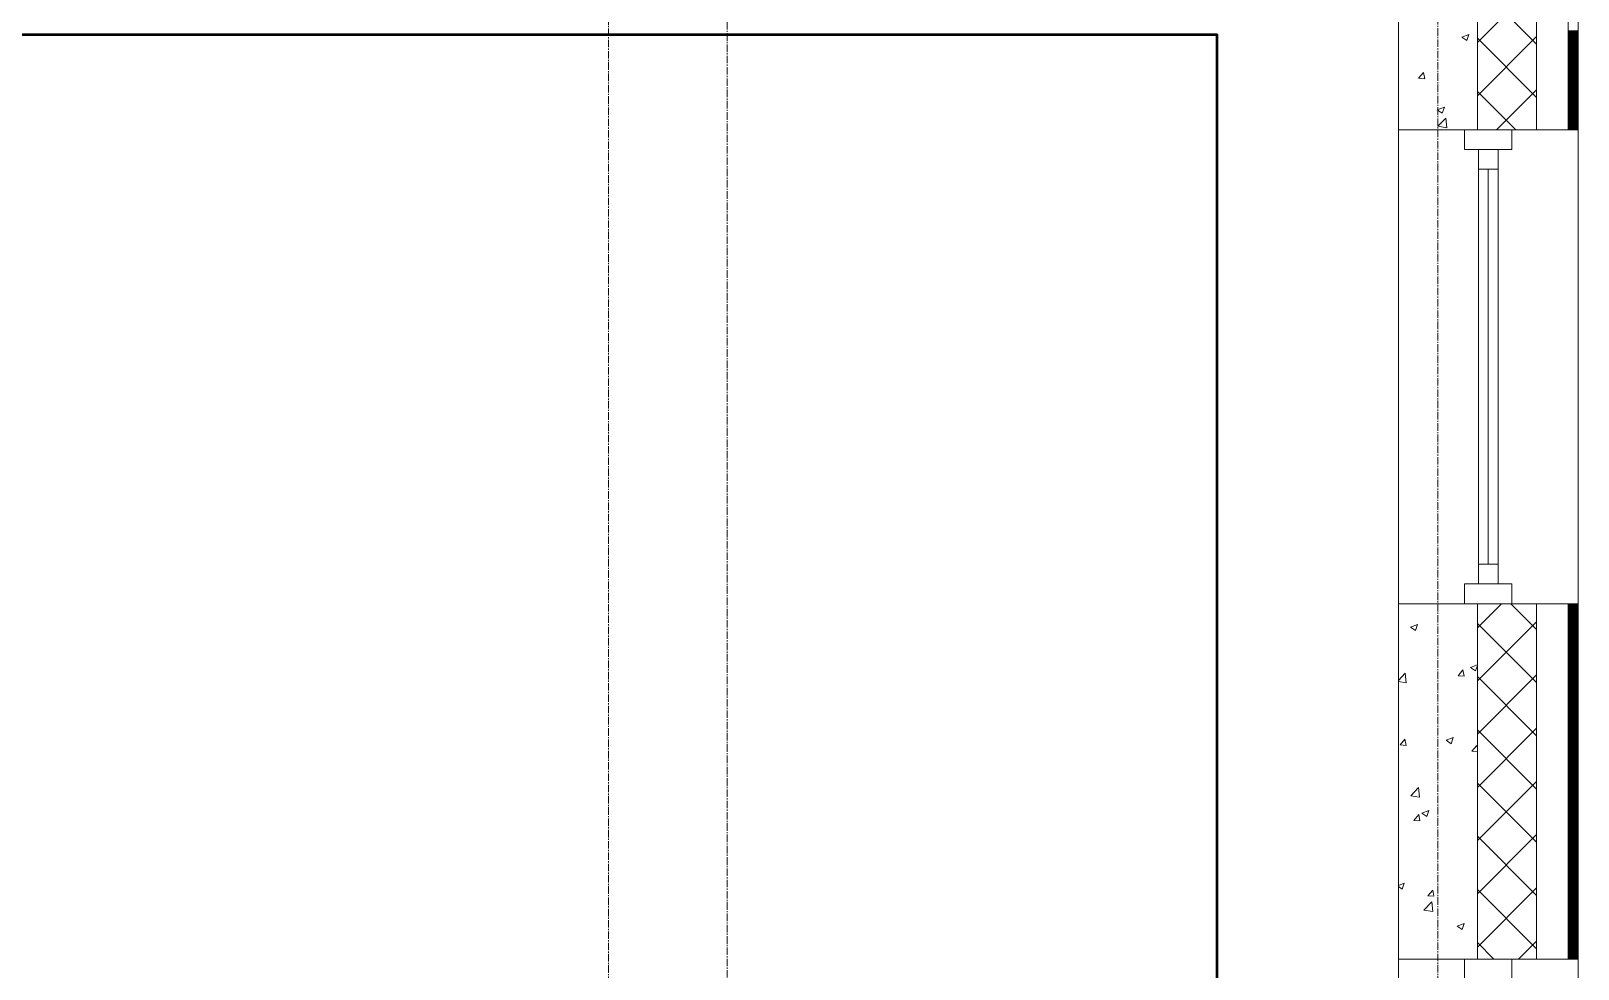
# Model space of a CAD drawing. Header units: millimetres. Extents: x -7155 to 483283, y -227682 to 148426.
# Drawn here: x 16537 to 20455, y 49375 to 51750 of the extents above; entities that cross this region are included whole.
import ezdxf

# ---------------------------------------------------------------- set-up
doc = ezdxf.new("R2010")
doc.units = ezdxf.units.MM
doc.linetypes.add('CENTER2', pattern=[28.575, 19.05, -3.175, 3.175, -3.175])
for name, color, linetype, lineweight in [('A-Wall_Материал_Газоблок_Контур', 250, 'Continuous', 0), ('АР_Окна', 4, 'Continuous', 5), ('АР_Стены ПЕНОблок', 52, 'Continuous', 20), ('АР_Тонкая', 254, 'Continuous', 5), ('АР_Утеплитель', 31, 'Continuous', 0), ('АР_Штриховка', 8, 'Continuous', 0)]:
    doc.layers.add(name, color=color, linetype=linetype, lineweight=lineweight)
doc.layers.add('АР_Оси_РД_100', color=7, linetype='Continuous', lineweight=0, true_color=0x525252)
doc.layers.add('РД_Оси_100', color=7, linetype='Continuous', lineweight=0, true_color=0x525252)

# ---------------------------------------------------------------- blocks, each defined once
blk = doc.blocks.new('СОШ_2200_АР_ОСИ_М100_28.05.24')
at = {"layer": 'АР_Оси_РД_100', "linetype": 'CENTER2'}
blk.add_line((20100, -6155), (20100, 139938.679), dxfattribs=at)
for points in [[(17850, 139938.679), (18000, 139538.679), (18000, -6194.092)], [(18300, -6196.31), (18300, 139538.679), (18450, 139938.679)]]:
    blk.add_lwpolyline(points, dxfattribs=at)

msp = doc.modelspace()

# ---------------------------------------------------------------- linework, layer by layer
at = {"color": 1, "lineweight": 50}
msp.add_lwpolyline([(19540, 43378), (12900, 43378), (12900, 51741), (19540, 51741)], close=True, dxfattribs=at)
at = {"layer": 'A-Wall_Материал_Газоблок_Контур', "color": 18, "linetype": 'Continuous', "lineweight": 0, "true_color": 0x000000}
for p, q in [((20000, 51500), (20000, 50300)), ((20455, 50300), (20455, 51500)), ((20000, 49400), (20000, 48200)), ((20455, 48200), (20455, 49400))]:
    msp.add_line(p, q, dxfattribs=at)
at = {"layer": 'АР_Окна', "color": 18, "linetype": 'Continuous', "lineweight": 5, "true_color": 0x000000}
for p, q in [((20000, 51500), (20000, 50300)), ((20455, 51500), (20455, 50300)), ((20202.5, 51400), (20252.5, 51400)), ((20227.5, 51400), (20227.5, 50400)), ((20202.5, 50400), (20252.5, 50400)), ((20000, 49400), (20000, 48200)), ((20455, 49400), (20455, 48200))]:
    msp.add_line(p, q, dxfattribs=at)
for points in [[(20287.5, 51450), (20287.5, 51500), (20167.5, 51500), (20167.5, 51450)], [(20202.5, 51450), (20252.5, 51450), (20252.5, 50350), (20202.5, 50350)], [(20287.5, 50350), (20287.5, 50300), (20167.5, 50300), (20167.5, 50350)], [(20287.5, 49350), (20287.5, 49400), (20167.5, 49400), (20167.5, 49350)]]:
    msp.add_lwpolyline(points, close=True, dxfattribs=at)
at = {"layer": 'АР_Стены ПЕНОблок', "color": 18, "linetype": 'Continuous', "lineweight": 20, "true_color": 0x000000}
for p, q in [((20000, 61700), (20000, 51500)), ((20200, 51500), (20200, 61700)), ((20000, 51500), (20200, 51500)), ((20200, 50300), (20000, 50300)), ((20000, 50300), (20000, 49400)), ((20200, 49400), (20200, 50300)), ((20000, 49400), (20200, 49400))]:
    msp.add_line(p, q, dxfattribs=at)
at = {"layer": 'АР_Тонкая', "color": 18, "linetype": 'Continuous', "lineweight": 5, "true_color": 0x000000}
for p, q in [((20350, 61700), (20350, 51500)), ((20430, 51500), (20430, 61700)), ((20430, 61700), (20430, 51500)), ((20455, 51500), (20455, 61700)), ((20350, 51500), (20430, 51500)), ((20430, 51500), (20455, 51500)), ((20430, 50300), (20350, 50300)), ((20350, 50300), (20350, 49400)), ((20430, 49400), (20430, 50300)), ((20455, 50300), (20430, 50300)), ((20430, 50300), (20430, 49400)), ((20455, 49400), (20455, 50300)), ((20350, 49400), (20430, 49400)), ((20430, 49400), (20455, 49400))]:
    msp.add_line(p, q, dxfattribs=at)
at = {"layer": 'АР_Утеплитель', "color": 18, "linetype": 'Continuous', "lineweight": 0, "true_color": 0x000000}
for p, q in [((20200, 61700), (20200, 51500)), ((20350, 51500), (20350, 61700)), ((20200, 51500), (20350, 51500)), ((20350, 50300), (20200, 50300)), ((20200, 50300), (20200, 49400)), ((20350, 49400), (20350, 50300)), ((20200, 49400), (20350, 49400))]:
    msp.add_line(p, q, dxfattribs=at)
at = {"layer": 'АР_Штриховка', "color": 18, "linetype": 'Continuous', "lineweight": 0, "true_color": 0x000000}
for p, q in [((20200, 51720.7), (20350, 51870.7)), ((20350, 51716.6), (20200, 51866.6)), ((20160.4, 51734.5), (20178.2, 51741.3)), ((20160.4, 51734.4), (20173, 51725.9)), ((20173, 51725.9), (20178.2, 51741.3)), ((20200, 51586), (20350, 51736)), ((20350, 51581.9), (20200, 51731.9)), ((20430, 51750), (20455, 51750)), ((20430, 51749), (20455, 51749)), ((20430, 51748), (20455, 51748)), ((20430, 51747), (20455, 51747)), ((20430, 51746), (20455, 51746)), ((20430, 51745), (20455, 51745)), ((20430, 51744), (20455, 51744)), ((20430, 51743), (20455, 51743)), ((20430, 51742), (20455, 51742)), ((20430, 51741), (20455, 51741)), ((20430, 51740), (20455, 51740)), ((20430, 51739), (20455, 51739)), ((20430, 51738), (20455, 51738)), ((20430, 51737), (20455, 51737)), ((20430, 51736), (20455, 51736)), ((20430, 51735), (20455, 51735)), ((20430, 51734), (20455, 51734)), ((20430, 51733), (20455, 51733)), ((20430, 51732), (20455, 51732)), ((20430, 51731), (20455, 51731)), ((20430, 51730), (20455, 51730)), ((20430, 51729), (20455, 51729)), ((20430, 51728), (20455, 51728)), ((20430, 51727), (20455, 51727)), ((20430, 51726), (20455, 51726)), ((20430, 51725), (20455, 51725)), ((20430, 51724), (20455, 51724)), ((20430, 51723), (20455, 51723)), ((20430, 51722), (20455, 51722)), ((20430, 51721), (20455, 51721)), ((20430, 51720), (20455, 51720)), ((20430, 51719), (20455, 51719)), ((20430, 51718), (20455, 51718)), ((20430, 51717), (20455, 51717)), ((20430, 51716), (20455, 51716)), ((20430, 51715), (20455, 51715)), ((20430, 51714), (20455, 51714)), ((20430, 51713), (20455, 51713)), ((20430, 51712), (20455, 51712)), ((20430, 51711), (20455, 51711)), ((20430, 51710), (20455, 51710)), ((20430, 51709), (20455, 51709)), ((20430, 51708), (20455, 51708)), ((20430, 51707), (20455, 51707)), ((20430, 51706), (20455, 51706)), ((20430, 51705), (20455, 51705)), ((20430, 51704), (20455, 51704)), ((20430, 51703), (20455, 51703)), ((20430, 51702), (20455, 51702)), ((20430, 51701), (20455, 51701)), ((20430, 51700), (20455, 51700)), ((20430, 51699), (20455, 51699)), ((20430, 51698), (20455, 51698)), ((20430, 51697), (20455, 51697)), ((20430, 51696), (20455, 51696)), ((20430, 51695), (20455, 51695)), ((20430, 51694), (20455, 51694)), ((20430, 51693), (20455, 51693)), ((20430, 51692), (20455, 51692)), ((20430, 51691), (20455, 51691)), ((20430, 51690), (20455, 51690)), ((20430, 51689), (20455, 51689)), ((20430, 51688), (20455, 51688)), ((20430, 51687), (20455, 51687)), ((20430, 51686), (20455, 51686)), ((20430, 51685), (20455, 51685)), ((20430, 51684), (20455, 51684)), ((20430, 51683), (20455, 51683)), ((20430, 51682), (20455, 51682)), ((20430, 51681), (20455, 51681)), ((20430, 51680), (20455, 51680)), ((20430, 51679), (20455, 51679)), ((20430, 51678), (20455, 51678)), ((20051.3, 51630.2), (20063.6, 51644.8)), ((20066.6, 51628.9), (20063.6, 51644.8)), ((20430, 51677), (20455, 51677)), ((20430, 51676), (20455, 51676)), ((20430, 51675), (20455, 51675)), ((20430, 51674), (20455, 51674)), ((20430, 51673), (20455, 51673)), ((20430, 51672), (20455, 51672)), ((20430, 51671), (20455, 51671)), ((20430, 51670), (20455, 51670)), ((20430, 51669), (20455, 51669)), ((20430, 51668), (20455, 51668)), ((20430, 51667), (20455, 51667)), ((20430, 51666), (20455, 51666)), ((20430, 51665), (20455, 51665)), ((20430, 51664), (20455, 51664)), ((20430, 51663), (20455, 51663)), ((20430, 51662), (20455, 51662)), ((20430, 51661), (20455, 51661)), ((20430, 51660), (20455, 51660)), ((20430, 51659), (20455, 51659)), ((20430, 51658), (20455, 51658)), ((20430, 51657), (20455, 51657)), ((20430, 51656), (20455, 51656)), ((20430, 51655), (20455, 51655)), ((20430, 51654), (20455, 51654)), ((20430, 51653), (20455, 51653)), ((20430, 51652), (20455, 51652)), ((20430, 51651), (20455, 51651)), ((20430, 51650), (20455, 51650)), ((20430, 51649), (20455, 51649)), ((20430, 51648), (20455, 51648)), ((20430, 51647), (20455, 51647)), ((20430, 51646), (20455, 51646)), ((20430, 51645), (20455, 51645)), ((20430, 51644), (20455, 51644)), ((20430, 51643), (20455, 51643)), ((20430, 51642), (20455, 51642)), ((20430, 51641), (20455, 51641)), ((20430, 51640), (20455, 51640)), ((20430, 51639), (20455, 51639)), ((20051.3, 51630.2), (20066.5, 51628.9)), ((20248.7, 51500), (20350, 51601.3)), ((20430, 51638), (20455, 51638)), ((20430, 51637), (20455, 51637)), ((20430, 51636), (20455, 51636)), ((20430, 51635), (20455, 51635)), ((20430, 51634), (20455, 51634)), ((20430, 51633), (20455, 51633)), ((20430, 51632), (20455, 51632)), ((20430, 51631), (20455, 51631)), ((20430, 51630), (20455, 51630)), ((20430, 51629), (20455, 51629)), ((20430, 51628), (20455, 51628)), ((20430, 51627), (20455, 51627)), ((20430, 51626), (20455, 51626)), ((20430, 51625), (20455, 51625)), ((20430, 51624), (20455, 51624)), ((20430, 51623), (20455, 51623)), ((20430, 51622), (20455, 51622)), ((20430, 51621), (20455, 51621)), ((20430, 51620), (20455, 51620)), ((20430, 51619), (20455, 51619)), ((20430, 51618), (20455, 51618)), ((20430, 51617), (20455, 51617)), ((20430, 51616), (20455, 51616)), ((20430, 51615), (20455, 51615)), ((20430, 51614), (20455, 51614)), ((20430, 51613), (20455, 51613)), ((20430, 51612), (20455, 51612)), ((20430, 51611), (20455, 51611)), ((20430, 51610), (20455, 51610)), ((20430, 51609), (20455, 51609)), ((20430, 51608), (20455, 51608)), ((20430, 51607), (20455, 51607)), ((20430, 51606), (20455, 51606)), ((20430, 51605), (20455, 51605)), ((20430, 51604), (20455, 51604)), ((20430, 51603), (20455, 51603)), ((20430, 51602), (20455, 51602)), ((20430, 51601), (20455, 51601)), ((20430, 51600), (20455, 51600)), ((20297.1, 51500), (20200, 51597.1)), ((20430, 51599), (20455, 51599)), ((20430, 51598), (20455, 51598)), ((20430, 51597), (20455, 51597)), ((20430, 51596), (20455, 51596)), ((20430, 51595), (20455, 51595)), ((20430, 51594), (20455, 51594)), ((20430, 51593), (20455, 51593)), ((20430, 51592), (20455, 51592)), ((20430, 51591), (20455, 51591)), ((20430, 51590), (20455, 51590)), ((20430, 51589), (20455, 51589)), ((20430, 51588), (20455, 51588)), ((20430, 51587), (20455, 51587)), ((20430, 51586), (20455, 51586)), ((20430, 51585), (20455, 51585)), ((20430, 51584), (20455, 51584)), ((20430, 51583), (20455, 51583)), ((20430, 51582), (20455, 51582)), ((20430, 51581), (20455, 51581)), ((20430, 51580), (20455, 51580)), ((20430, 51579), (20455, 51579)), ((20430, 51578), (20455, 51578)), ((20430, 51577), (20455, 51577)), ((20430, 51576), (20455, 51576)), ((20430, 51575), (20455, 51575)), ((20430, 51574), (20455, 51574)), ((20430, 51573), (20455, 51573)), ((20430, 51572), (20455, 51572)), ((20430, 51571), (20455, 51571)), ((20430, 51570), (20455, 51570)), ((20430, 51569), (20455, 51569)), ((20430, 51568), (20455, 51568)), ((20430, 51567), (20455, 51567)), ((20430, 51566), (20455, 51566)), ((20430, 51565), (20455, 51565)), ((20430, 51564), (20455, 51564)), ((20430, 51563), (20455, 51563)), ((20430, 51562), (20455, 51562)), ((20430, 51561), (20455, 51561)), ((20098.6, 51550.3), (20116.4, 51557.1)), ((20098.6, 51550.3), (20111.2, 51541.7)), ((20100.2, 51508.6), (20119.9, 51529.2)), ((20111.2, 51541.7), (20116.4, 51557.1)), ((20122.8, 51505.1), (20120, 51529.2)), ((20430, 51560), (20455, 51560)), ((20430, 51559), (20455, 51559)), ((20430, 51558), (20455, 51558)), ((20430, 51557), (20455, 51557)), ((20430, 51556), (20455, 51556)), ((20430, 51555), (20455, 51555)), ((20430, 51554), (20455, 51554)), ((20430, 51553), (20455, 51553)), ((20430, 51552), (20455, 51552)), ((20430, 51551), (20455, 51551)), ((20430, 51550), (20455, 51550)), ((20430, 51549), (20455, 51549)), ((20430, 51548), (20455, 51548)), ((20430, 51547), (20455, 51547)), ((20430, 51546), (20455, 51546)), ((20430, 51545), (20455, 51545)), ((20430, 51544), (20455, 51544)), ((20430, 51543), (20455, 51543)), ((20430, 51542), (20455, 51542)), ((20430, 51541), (20455, 51541)), ((20430, 51540), (20455, 51540)), ((20430, 51539), (20455, 51539)), ((20430, 51538), (20455, 51538)), ((20430, 51537), (20455, 51537)), ((20430, 51536), (20455, 51536)), ((20430, 51535), (20455, 51535)), ((20430, 51534), (20455, 51534)), ((20430, 51533), (20455, 51533)), ((20430, 51532), (20455, 51532)), ((20430, 51531), (20455, 51531)), ((20430, 51530), (20455, 51530)), ((20430, 51529), (20455, 51529)), ((20430, 51528), (20455, 51528)), ((20430, 51527), (20455, 51527)), ((20430, 51526), (20455, 51526)), ((20430, 51525), (20455, 51525)), ((20430, 51524), (20455, 51524)), ((20430, 51523), (20455, 51523)), ((20430, 51522), (20455, 51522)), ((20100.2, 51508.6), (20122.8, 51505.1)), ((20430, 51521), (20455, 51521)), ((20430, 51520), (20455, 51520)), ((20430, 51519), (20455, 51519)), ((20430, 51518), (20455, 51518)), ((20430, 51517), (20455, 51517)), ((20430, 51516), (20455, 51516)), ((20430, 51515), (20455, 51515)), ((20430, 51514), (20455, 51514)), ((20430, 51513), (20455, 51513)), ((20430, 51512), (20455, 51512)), ((20430, 51511), (20455, 51511)), ((20430, 51510), (20455, 51510)), ((20430, 51509), (20455, 51509)), ((20430, 51508), (20455, 51508)), ((20430, 51507), (20455, 51507)), ((20430, 51506), (20455, 51506)), ((20430, 51505), (20455, 51505)), ((20430, 51504), (20455, 51504)), ((20430, 51503), (20455, 51503)), ((20430, 51502), (20455, 51502)), ((20430, 51501), (20455, 51501)), ((20430, 51500), (20455, 51500)), ((20200, 50239), (20261, 50300)), ((20350, 50234.8), (20284.8, 50300)), ((20430, 50299), (20455, 50299)), ((20430, 50298), (20455, 50298)), ((20430, 50297), (20455, 50297)), ((20430, 50296), (20455, 50296)), ((20430, 50295), (20455, 50295)), ((20430, 50294), (20455, 50294)), ((20430, 50293), (20455, 50293)), ((20430, 50292), (20455, 50292)), ((20430, 50291), (20455, 50291)), ((20430, 50290), (20455, 50290)), ((20430, 50289), (20455, 50289)), ((20430, 50288), (20455, 50288)), ((20430, 50287), (20455, 50287)), ((20430, 50286), (20455, 50286)), ((20430, 50285), (20455, 50285)), ((20430, 50284), (20455, 50284)), ((20430, 50283), (20455, 50283)), ((20430, 50282), (20455, 50282)), ((20430, 50281), (20455, 50281)), ((20430, 50280), (20455, 50280)), ((20430, 50279), (20455, 50279)), ((20430, 50278), (20455, 50278)), ((20430, 50277), (20455, 50277)), ((20430, 50276), (20455, 50276)), ((20430, 50275), (20455, 50275)), ((20430, 50274), (20455, 50274)), ((20430, 50273), (20455, 50273)), ((20430, 50272), (20455, 50272)), ((20430, 50271), (20455, 50271)), ((20430, 50270), (20455, 50270)), ((20430, 50269), (20455, 50269)), ((20430, 50268), (20455, 50268)), ((20031, 50240.6), (20048.8, 50247.5)), ((20031, 50240.6), (20043.7, 50232.1)), ((20043.7, 50232.1), (20048.8, 50247.4)), ((20200, 50104.3), (20350, 50254.3)), ((20350, 50100.1), (20200, 50250.1)), ((20430, 50267), (20455, 50267)), ((20430, 50266), (20455, 50266)), ((20430, 50265), (20455, 50265)), ((20430, 50264), (20455, 50264)), ((20430, 50263), (20455, 50263)), ((20430, 50262), (20455, 50262)), ((20430, 50261), (20455, 50261)), ((20430, 50260), (20455, 50260)), ((20430, 50259), (20455, 50259)), ((20430, 50258), (20455, 50258)), ((20430, 50257), (20455, 50257)), ((20430, 50256), (20455, 50256)), ((20430, 50255), (20455, 50255)), ((20430, 50254), (20455, 50254)), ((20430, 50253), (20455, 50253)), ((20430, 50252), (20455, 50252)), ((20430, 50251), (20455, 50251)), ((20430, 50250), (20455, 50250)), ((20430, 50249), (20455, 50249)), ((20430, 50248), (20455, 50248)), ((20430, 50247), (20455, 50247)), ((20430, 50246), (20455, 50246)), ((20430, 50245), (20455, 50245)), ((20430, 50244), (20455, 50244)), ((20430, 50243), (20455, 50243)), ((20430, 50242), (20455, 50242)), ((20430, 50241), (20455, 50241)), ((20430, 50240), (20455, 50240)), ((20430, 50239), (20455, 50239)), ((20430, 50238), (20455, 50238)), ((20430, 50237), (20455, 50237)), ((20430, 50236), (20455, 50236)), ((20430, 50235), (20455, 50235)), ((20430, 50234), (20455, 50234)), ((20430, 50233), (20455, 50233)), ((20430, 50232), (20455, 50232)), ((20430, 50231), (20455, 50231)), ((20430, 50230), (20455, 50230)), ((20430, 50229), (20455, 50229)), ((20430, 50228), (20455, 50228)), ((20430, 50227), (20455, 50227)), ((20430, 50226), (20455, 50226)), ((20430, 50225), (20455, 50225)), ((20430, 50224), (20455, 50224)), ((20430, 50223), (20455, 50223)), ((20430, 50222), (20455, 50222)), ((20430, 50221), (20455, 50221)), ((20430, 50220), (20455, 50220)), ((20430, 50219), (20455, 50219)), ((20430, 50218), (20455, 50218)), ((20430, 50217), (20455, 50217)), ((20430, 50216), (20455, 50216)), ((20430, 50215), (20455, 50215)), ((20430, 50214), (20455, 50214)), ((20430, 50213), (20455, 50213)), ((20430, 50212), (20455, 50212)), ((20430, 50211), (20455, 50211)), ((20430, 50210), (20455, 50210)), ((20430, 50209), (20455, 50209)), ((20430, 50208), (20455, 50208)), ((20430, 50207), (20455, 50207)), ((20430, 50206), (20455, 50206)), ((20430, 50205), (20455, 50205)), ((20430, 50204), (20455, 50204)), ((20430, 50203), (20455, 50203)), ((20430, 50202), (20455, 50202)), ((20430, 50201), (20455, 50201)), ((20430, 50200), (20455, 50200)), ((20430, 50199), (20455, 50199)), ((20430, 50198), (20455, 50198)), ((20430, 50197), (20455, 50197)), ((20430, 50196), (20455, 50196)), ((20430, 50195), (20455, 50195)), ((20430, 50194), (20455, 50194)), ((20430, 50193), (20455, 50193)), ((20430, 50192), (20455, 50192)), ((20430, 50191), (20455, 50191)), ((20430, 50190), (20455, 50190)), ((20430, 50189), (20455, 50189)), ((20430, 50188), (20455, 50188)), ((20430, 50187), (20455, 50187)), ((20430, 50186), (20455, 50186)), ((20430, 50185), (20455, 50185)), ((20430, 50184), (20455, 50184)), ((20430, 50183), (20455, 50183)), ((20430, 50182), (20455, 50182)), ((20430, 50181), (20455, 50181)), ((20430, 50180), (20455, 50180)), ((20430, 50179), (20455, 50179)), ((20430, 50178), (20455, 50178)), ((20430, 50177), (20455, 50177)), ((20430, 50176), (20455, 50176)), ((20430, 50175), (20455, 50175)), ((20430, 50174), (20455, 50174)), ((20430, 50173), (20455, 50173)), ((20430, 50172), (20455, 50172)), ((20430, 50171), (20455, 50171)), ((20430, 50170), (20455, 50170)), ((20430, 50169), (20455, 50169)), ((20430, 50168), (20455, 50168)), ((20430, 50167), (20455, 50167)), ((20430, 50166), (20455, 50166)), ((20430, 50165), (20455, 50165)), ((20430, 50164), (20455, 50164)), ((20430, 50163), (20455, 50163)), ((20430, 50162), (20455, 50162)), ((20430, 50161), (20455, 50161)), ((20430, 50160), (20455, 50160)), ((20430, 50159), (20455, 50159)), ((20430, 50158), (20455, 50158)), ((20430, 50157), (20455, 50157)), ((20430, 50156), (20455, 50156)), ((20430, 50155), (20455, 50155)), ((20430, 50154), (20455, 50154)), ((20430, 50153), (20455, 50153)), ((20430, 50152), (20455, 50152)), ((20430, 50151), (20455, 50151)), ((20430, 50150), (20455, 50150)), ((20000, 50105.9), (20017.2, 50123.9)), ((20020.1, 50099.8), (20017.3, 50123.9)), ((20151.1, 50117.7), (20163.3, 50132.3)), ((20151.1, 50117.7), (20166.3, 50116.3)), ((20166.3, 50116.4), (20163.4, 50132.3)), ((20182.6, 50138.4), (20200, 50145)), ((20182.6, 50138.3), (20195.3, 50129.8)), ((20195.3, 50129.8), (20200, 50143.9)), ((20200, 49969.5), (20350, 50119.5)), ((20350, 49965.4), (20200, 50115.4)), ((20430, 50149), (20455, 50149)), ((20430, 50148), (20455, 50148)), ((20430, 50147), (20455, 50147)), ((20430, 50146), (20455, 50146)), ((20430, 50145), (20455, 50145)), ((20430, 50144), (20455, 50144)), ((20430, 50143), (20455, 50143)), ((20430, 50142), (20455, 50142)), ((20430, 50141), (20455, 50141)), ((20430, 50140), (20455, 50140)), ((20430, 50139), (20455, 50139)), ((20430, 50138), (20455, 50138)), ((20430, 50137), (20455, 50137)), ((20430, 50136), (20455, 50136)), ((20430, 50135), (20455, 50135)), ((20430, 50134), (20455, 50134)), ((20430, 50133), (20455, 50133)), ((20430, 50132), (20455, 50132)), ((20430, 50131), (20455, 50131)), ((20430, 50130), (20455, 50130)), ((20430, 50129), (20455, 50129)), ((20430, 50128), (20455, 50128)), ((20430, 50127), (20455, 50127)), ((20430, 50126), (20455, 50126)), ((20430, 50125), (20455, 50125)), ((20430, 50124), (20455, 50124)), ((20430, 50123), (20455, 50123)), ((20430, 50122), (20455, 50122)), ((20430, 50121), (20455, 50121)), ((20430, 50120), (20455, 50120)), ((20430, 50119), (20455, 50119)), ((20430, 50118), (20455, 50118)), ((20430, 50117), (20455, 50117)), ((20430, 50116), (20455, 50116)), ((20430, 50115), (20455, 50115)), ((20430, 50114), (20455, 50114)), ((20430, 50113), (20455, 50113)), ((20430, 50112), (20455, 50112)), ((20430, 50111), (20455, 50111)), ((20000, 50102.9), (20020.1, 50099.8)), ((20430, 50110), (20455, 50110)), ((20430, 50109), (20455, 50109)), ((20430, 50108), (20455, 50108)), ((20430, 50107), (20455, 50107)), ((20430, 50106), (20455, 50106)), ((20430, 50105), (20455, 50105)), ((20430, 50104), (20455, 50104)), ((20430, 50103), (20455, 50103)), ((20430, 50102), (20455, 50102)), ((20430, 50101), (20455, 50101)), ((20430, 50100), (20455, 50100)), ((20430, 50099), (20455, 50099)), ((20430, 50098), (20455, 50098)), ((20430, 50097), (20455, 50097)), ((20430, 50096), (20455, 50096)), ((20430, 50095), (20455, 50095)), ((20430, 50094), (20455, 50094)), ((20430, 50093), (20455, 50093)), ((20430, 50092), (20455, 50092)), ((20430, 50091), (20455, 50091)), ((20430, 50090), (20455, 50090)), ((20430, 50089), (20455, 50089)), ((20430, 50088), (20455, 50088)), ((20430, 50087), (20455, 50087)), ((20430, 50086), (20455, 50086)), ((20430, 50085), (20455, 50085)), ((20430, 50084), (20455, 50084)), ((20430, 50083), (20455, 50083)), ((20430, 50082), (20455, 50082)), ((20430, 50081), (20455, 50081)), ((20430, 50080), (20455, 50080)), ((20430, 50079), (20455, 50079)), ((20430, 50078), (20455, 50078)), ((20430, 50077), (20455, 50077)), ((20430, 50076), (20455, 50076)), ((20430, 50075), (20455, 50075)), ((20430, 50074), (20455, 50074)), ((20430, 50073), (20455, 50073)), ((20430, 50072), (20455, 50072)), ((20430, 50071), (20455, 50071)), ((20430, 50070), (20455, 50070)), ((20430, 50069), (20455, 50069)), ((20430, 50068), (20455, 50068)), ((20430, 50067), (20455, 50067)), ((20430, 50066), (20455, 50066)), ((20430, 50065), (20455, 50065)), ((20430, 50064), (20455, 50064)), ((20430, 50063), (20455, 50063)), ((20430, 50062), (20455, 50062)), ((20430, 50061), (20455, 50061)), ((20430, 50060), (20455, 50060)), ((20430, 50059), (20455, 50059)), ((20430, 50058), (20455, 50058)), ((20430, 50057), (20455, 50057)), ((20430, 50056), (20455, 50056)), ((20430, 50055), (20455, 50055)), ((20430, 50054), (20455, 50054)), ((20430, 50053), (20455, 50053)), ((20430, 50052), (20455, 50052)), ((20430, 50051), (20455, 50051)), ((20430, 50050), (20455, 50050)), ((20430, 50049), (20455, 50049)), ((20430, 50048), (20455, 50048)), ((20430, 50047), (20455, 50047)), ((20430, 50046), (20455, 50046)), ((20430, 50045), (20455, 50045)), ((20430, 50044), (20455, 50044)), ((20430, 50043), (20455, 50043)), ((20430, 50042), (20455, 50042)), ((20430, 50041), (20455, 50041)), ((20430, 50040), (20455, 50040)), ((20430, 50039), (20455, 50039)), ((20430, 50038), (20455, 50038)), ((20430, 50037), (20455, 50037)), ((20430, 50036), (20455, 50036)), ((20430, 50035), (20455, 50035)), ((20430, 50034), (20455, 50034)), ((20430, 50033), (20455, 50033)), ((20430, 50032), (20455, 50032)), ((20430, 50031), (20455, 50031)), ((20430, 50030), (20455, 50030)), ((20430, 50029), (20455, 50029)), ((20430, 50028), (20455, 50028)), ((20430, 50027), (20455, 50027)), ((20430, 50026), (20455, 50026)), ((20430, 50025), (20455, 50025)), ((20430, 50024), (20455, 50024)), ((20430, 50023), (20455, 50023)), ((20430, 50022), (20455, 50022)), ((20430, 50021), (20455, 50021)), ((20430, 50020), (20455, 50020)), ((20430, 50019), (20455, 50019)), ((20430, 50018), (20455, 50018)), ((20430, 50017), (20455, 50017)), ((20430, 50016), (20455, 50016)), ((20430, 50015), (20455, 50015)), ((20430, 50014), (20455, 50014)), ((20430, 50013), (20455, 50013)), ((20430, 50012), (20455, 50012)), ((20430, 50011), (20455, 50011)), ((20430, 50010), (20455, 50010)), ((20430, 50009), (20455, 50009)), ((20430, 50008), (20455, 50008)), ((20430, 50007), (20455, 50007)), ((20430, 50006), (20455, 50006)), ((20430, 50005), (20455, 50005)), ((20430, 50004), (20455, 50004)), ((20430, 50003), (20455, 50003)), ((20430, 50002), (20455, 50002)), ((20430, 50001), (20455, 50001)), ((20430, 50000), (20455, 50000)), ((20430, 49999), (20455, 49999)), ((20430, 49998), (20455, 49998)), ((20430, 49997), (20455, 49997)), ((20430, 49996), (20455, 49996)), ((20430, 49995), (20455, 49995)), ((20430, 49994), (20455, 49994)), ((20004.2, 49942.6), (20016.4, 49957.2)), ((20019.4, 49941.2), (20016.5, 49957.2)), ((20120.8, 49954.2), (20138.6, 49961)), ((20120.8, 49954.1), (20133.5, 49945.6)), ((20133.5, 49945.6), (20138.6, 49961)), ((20200, 49834.8), (20350, 49984.8)), ((20350, 49830.7), (20200, 49980.7)), ((20430, 49993), (20455, 49993)), ((20430, 49992), (20455, 49992)), ((20430, 49991), (20455, 49991)), ((20430, 49990), (20455, 49990)), ((20430, 49989), (20455, 49989)), ((20430, 49988), (20455, 49988)), ((20430, 49987), (20455, 49987)), ((20430, 49986), (20455, 49986)), ((20430, 49985), (20455, 49985)), ((20430, 49984), (20455, 49984)), ((20430, 49983), (20455, 49983)), ((20430, 49982), (20455, 49982)), ((20430, 49981), (20455, 49981)), ((20430, 49980), (20455, 49980)), ((20430, 49979), (20455, 49979)), ((20430, 49978), (20455, 49978)), ((20430, 49977), (20455, 49977)), ((20430, 49976), (20455, 49976)), ((20430, 49975), (20455, 49975)), ((20430, 49974), (20455, 49974)), ((20430, 49973), (20455, 49973)), ((20430, 49972), (20455, 49972)), ((20430, 49971), (20455, 49971)), ((20430, 49970), (20455, 49970)), ((20430, 49969), (20455, 49969)), ((20430, 49968), (20455, 49968)), ((20430, 49967), (20455, 49967)), ((20430, 49966), (20455, 49966)), ((20430, 49965), (20455, 49965)), ((20430, 49964), (20455, 49964)), ((20430, 49963), (20455, 49963)), ((20430, 49962), (20455, 49962)), ((20430, 49961), (20455, 49961)), ((20430, 49960), (20455, 49960)), ((20430, 49959), (20455, 49959)), ((20430, 49958), (20455, 49958)), ((20430, 49957), (20455, 49957)), ((20430, 49956), (20455, 49956)), ((20430, 49955), (20455, 49955)), ((20004.2, 49942.6), (20019.3, 49941.2)), ((20186.3, 49926.6), (20198.6, 49941.2)), ((20186.3, 49926.6), (20200, 49925.4)), ((20200, 49933.9), (20198.7, 49941.2)), ((20430, 49954), (20455, 49954)), ((20430, 49953), (20455, 49953)), ((20430, 49952), (20455, 49952)), ((20430, 49951), (20455, 49951)), ((20430, 49950), (20455, 49950)), ((20430, 49949), (20455, 49949)), ((20430, 49948), (20455, 49948)), ((20430, 49947), (20455, 49947)), ((20430, 49946), (20455, 49946)), ((20430, 49945), (20455, 49945)), ((20430, 49944), (20455, 49944)), ((20430, 49943), (20455, 49943)), ((20430, 49942), (20455, 49942)), ((20430, 49941), (20455, 49941)), ((20430, 49940), (20455, 49940)), ((20430, 49939), (20455, 49939)), ((20430, 49938), (20455, 49938)), ((20430, 49937), (20455, 49937)), ((20430, 49936), (20455, 49936)), ((20430, 49935), (20455, 49935)), ((20430, 49934), (20455, 49934)), ((20430, 49933), (20455, 49933)), ((20430, 49932), (20455, 49932)), ((20430, 49931), (20455, 49931)), ((20430, 49930), (20455, 49930)), ((20430, 49929), (20455, 49929)), ((20430, 49928), (20455, 49928)), ((20430, 49927), (20455, 49927)), ((20430, 49926), (20455, 49926)), ((20430, 49925), (20455, 49925)), ((20430, 49924), (20455, 49924)), ((20430, 49923), (20455, 49923)), ((20430, 49922), (20455, 49922)), ((20430, 49921), (20455, 49921)), ((20430, 49920), (20455, 49920)), ((20430, 49919), (20455, 49919)), ((20430, 49918), (20455, 49918)), ((20430, 49917), (20455, 49917)), ((20430, 49916), (20455, 49916)), ((20430, 49915), (20455, 49915)), ((20430, 49914), (20455, 49914)), ((20430, 49913), (20455, 49913)), ((20430, 49912), (20455, 49912)), ((20430, 49911), (20455, 49911)), ((20430, 49910), (20455, 49910)), ((20430, 49909), (20455, 49909)), ((20430, 49908), (20455, 49908)), ((20430, 49907), (20455, 49907)), ((20430, 49906), (20455, 49906)), ((20430, 49905), (20455, 49905)), ((20430, 49904), (20455, 49904)), ((20430, 49903), (20455, 49903)), ((20430, 49902), (20455, 49902)), ((20430, 49901), (20455, 49901)), ((20430, 49900), (20455, 49900)), ((20430, 49899), (20455, 49899)), ((20430, 49898), (20455, 49898)), ((20430, 49897), (20455, 49897)), ((20430, 49896), (20455, 49896)), ((20430, 49895), (20455, 49895)), ((20430, 49894), (20455, 49894)), ((20430, 49893), (20455, 49893)), ((20430, 49892), (20455, 49892)), ((20430, 49891), (20455, 49891)), ((20430, 49890), (20455, 49890)), ((20430, 49889), (20455, 49889)), ((20430, 49888), (20455, 49888)), ((20430, 49887), (20455, 49887)), ((20430, 49886), (20455, 49886)), ((20430, 49885), (20455, 49885)), ((20430, 49884), (20455, 49884)), ((20430, 49883), (20455, 49883)), ((20430, 49882), (20455, 49882)), ((20430, 49881), (20455, 49881)), ((20430, 49880), (20455, 49880)), ((20430, 49879), (20455, 49879)), ((20430, 49878), (20455, 49878)), ((20430, 49877), (20455, 49877)), ((20430, 49876), (20455, 49876)), ((20200, 49700.1), (20350, 49850.1)), ((20350, 49696), (20200, 49846)), ((20430, 49875), (20455, 49875)), ((20430, 49874), (20455, 49874)), ((20430, 49873), (20455, 49873)), ((20430, 49872), (20455, 49872)), ((20430, 49871), (20455, 49871)), ((20430, 49870), (20455, 49870)), ((20430, 49869), (20455, 49869)), ((20430, 49868), (20455, 49868)), ((20430, 49867), (20455, 49867)), ((20430, 49866), (20455, 49866)), ((20430, 49865), (20455, 49865)), ((20430, 49864), (20455, 49864)), ((20430, 49863), (20455, 49863)), ((20430, 49862), (20455, 49862)), ((20430, 49861), (20455, 49861)), ((20430, 49860), (20455, 49860)), ((20430, 49859), (20455, 49859)), ((20430, 49858), (20455, 49858)), ((20430, 49857), (20455, 49857)), ((20430, 49856), (20455, 49856)), ((20430, 49855), (20455, 49855)), ((20430, 49854), (20455, 49854)), ((20430, 49853), (20455, 49853)), ((20430, 49852), (20455, 49852)), ((20430, 49851), (20455, 49851)), ((20430, 49850), (20455, 49850)), ((20430, 49849), (20455, 49849)), ((20430, 49848), (20455, 49848)), ((20430, 49847), (20455, 49847)), ((20430, 49846), (20455, 49846)), ((20430, 49845), (20455, 49845)), ((20430, 49844), (20455, 49844)), ((20430, 49843), (20455, 49843)), ((20430, 49842), (20455, 49842)), ((20430, 49841), (20455, 49841)), ((20430, 49840), (20455, 49840)), ((20430, 49839), (20455, 49839)), ((20430, 49838), (20455, 49838)), ((20430, 49837), (20455, 49837)), ((20031.1, 49813.8), (20050.9, 49834.4)), ((20031.1, 49813.8), (20053.7, 49810.3)), ((20053.7, 49810.3), (20050.9, 49834.4)), ((20430, 49836), (20455, 49836)), ((20430, 49835), (20455, 49835)), ((20430, 49834), (20455, 49834)), ((20430, 49833), (20455, 49833)), ((20430, 49832), (20455, 49832)), ((20430, 49831), (20455, 49831)), ((20430, 49830), (20455, 49830)), ((20430, 49829), (20455, 49829)), ((20430, 49828), (20455, 49828)), ((20430, 49827), (20455, 49827)), ((20430, 49826), (20455, 49826)), ((20430, 49825), (20455, 49825)), ((20430, 49824), (20455, 49824)), ((20430, 49823), (20455, 49823)), ((20430, 49822), (20455, 49822)), ((20430, 49821), (20455, 49821)), ((20430, 49820), (20455, 49820)), ((20430, 49819), (20455, 49819)), ((20430, 49818), (20455, 49818)), ((20430, 49817), (20455, 49817)), ((20430, 49816), (20455, 49816)), ((20430, 49815), (20455, 49815)), ((20430, 49814), (20455, 49814)), ((20430, 49813), (20455, 49813)), ((20430, 49812), (20455, 49812)), ((20430, 49811), (20455, 49811)), ((20430, 49810), (20455, 49810)), ((20430, 49809), (20455, 49809)), ((20430, 49808), (20455, 49808)), ((20430, 49807), (20455, 49807)), ((20430, 49806), (20455, 49806)), ((20430, 49805), (20455, 49805)), ((20430, 49804), (20455, 49804)), ((20430, 49803), (20455, 49803)), ((20430, 49802), (20455, 49802)), ((20430, 49801), (20455, 49801)), ((20430, 49800), (20455, 49800)), ((20430, 49799), (20455, 49799)), ((20430, 49798), (20455, 49798)), ((20039.4, 49751.5), (20051.6, 49766.1)), ((20054.6, 49750.2), (20051.7, 49766.1)), ((20059, 49770), (20076.8, 49776.8)), ((20059, 49770), (20071.7, 49761.4)), ((20071.7, 49761.4), (20076.8, 49776.8)), ((20430, 49797), (20455, 49797)), ((20430, 49796), (20455, 49796)), ((20430, 49795), (20455, 49795)), ((20430, 49794), (20455, 49794)), ((20430, 49793), (20455, 49793)), ((20430, 49792), (20455, 49792)), ((20430, 49791), (20455, 49791)), ((20430, 49790), (20455, 49790)), ((20430, 49789), (20455, 49789)), ((20430, 49788), (20455, 49788)), ((20430, 49787), (20455, 49787)), ((20430, 49786), (20455, 49786)), ((20430, 49785), (20455, 49785)), ((20430, 49784), (20455, 49784)), ((20430, 49783), (20455, 49783)), ((20430, 49782), (20455, 49782)), ((20430, 49781), (20455, 49781)), ((20430, 49780), (20455, 49780)), ((20430, 49779), (20455, 49779)), ((20430, 49778), (20455, 49778)), ((20430, 49777), (20455, 49777)), ((20430, 49776), (20455, 49776)), ((20430, 49775), (20455, 49775)), ((20430, 49774), (20455, 49774)), ((20430, 49773), (20455, 49773)), ((20430, 49772), (20455, 49772)), ((20430, 49771), (20455, 49771)), ((20430, 49770), (20455, 49770)), ((20430, 49769), (20455, 49769)), ((20430, 49768), (20455, 49768)), ((20430, 49767), (20455, 49767)), ((20430, 49766), (20455, 49766)), ((20430, 49765), (20455, 49765)), ((20430, 49764), (20455, 49764)), ((20430, 49763), (20455, 49763)), ((20430, 49762), (20455, 49762)), ((20430, 49761), (20455, 49761)), ((20430, 49760), (20455, 49760)), ((20430, 49759), (20455, 49759)), ((20039.4, 49751.5), (20054.6, 49750.2)), ((20430, 49758), (20455, 49758)), ((20430, 49757), (20455, 49757)), ((20430, 49756), (20455, 49756)), ((20430, 49755), (20455, 49755)), ((20430, 49754), (20455, 49754)), ((20430, 49753), (20455, 49753)), ((20430, 49752), (20455, 49752)), ((20430, 49751), (20455, 49751)), ((20430, 49750), (20455, 49750)), ((20430, 49749), (20455, 49749)), ((20430, 49748), (20455, 49748)), ((20430, 49747), (20455, 49747)), ((20430, 49746), (20455, 49746)), ((20430, 49745), (20455, 49745)), ((20430, 49744), (20455, 49744)), ((20430, 49743), (20455, 49743)), ((20430, 49742), (20455, 49742)), ((20430, 49741), (20455, 49741)), ((20430, 49740), (20455, 49740)), ((20430, 49739), (20455, 49739)), ((20430, 49738), (20455, 49738)), ((20430, 49737), (20455, 49737)), ((20430, 49736), (20455, 49736)), ((20430, 49735), (20455, 49735)), ((20430, 49734), (20455, 49734)), ((20430, 49733), (20455, 49733)), ((20430, 49732), (20455, 49732)), ((20430, 49731), (20455, 49731)), ((20430, 49730), (20455, 49730)), ((20430, 49729), (20455, 49729)), ((20430, 49728), (20455, 49728)), ((20430, 49727), (20455, 49727)), ((20430, 49726), (20455, 49726)), ((20430, 49725), (20455, 49725)), ((20430, 49724), (20455, 49724)), ((20430, 49723), (20455, 49723)), ((20430, 49722), (20455, 49722)), ((20430, 49721), (20455, 49721)), ((20430, 49720), (20455, 49720)), ((20430, 49719), (20455, 49719)), ((20200, 49565.4), (20350, 49715.4)), ((20350, 49561.3), (20200, 49711.3)), ((20430, 49718), (20455, 49718)), ((20430, 49717), (20455, 49717)), ((20430, 49716), (20455, 49716)), ((20430, 49715), (20455, 49715)), ((20430, 49714), (20455, 49714)), ((20430, 49713), (20455, 49713)), ((20430, 49712), (20455, 49712)), ((20430, 49711), (20455, 49711)), ((20430, 49710), (20455, 49710)), ((20430, 49709), (20455, 49709)), ((20430, 49708), (20455, 49708)), ((20430, 49707), (20455, 49707)), ((20430, 49706), (20455, 49706)), ((20430, 49705), (20455, 49705)), ((20430, 49704), (20455, 49704)), ((20430, 49703), (20455, 49703)), ((20430, 49702), (20455, 49702)), ((20430, 49701), (20455, 49701)), ((20430, 49700), (20455, 49700)), ((20430, 49699), (20455, 49699)), ((20430, 49698), (20455, 49698)), ((20430, 49697), (20455, 49697)), ((20430, 49696), (20455, 49696)), ((20430, 49695), (20455, 49695)), ((20430, 49694), (20455, 49694)), ((20430, 49693), (20455, 49693)), ((20430, 49692), (20455, 49692)), ((20430, 49691), (20455, 49691)), ((20430, 49690), (20455, 49690)), ((20430, 49689), (20455, 49689)), ((20430, 49688), (20455, 49688)), ((20430, 49687), (20455, 49687)), ((20430, 49686), (20455, 49686)), ((20430, 49685), (20455, 49685)), ((20430, 49684), (20455, 49684)), ((20430, 49683), (20455, 49683)), ((20430, 49682), (20455, 49682)), ((20430, 49681), (20455, 49681)), ((20430, 49680), (20455, 49680)), ((20430, 49679), (20455, 49679)), ((20430, 49678), (20455, 49678)), ((20430, 49677), (20455, 49677)), ((20430, 49676), (20455, 49676)), ((20430, 49675), (20455, 49675)), ((20430, 49674), (20455, 49674)), ((20430, 49673), (20455, 49673)), ((20430, 49672), (20455, 49672)), ((20430, 49671), (20455, 49671)), ((20430, 49670), (20455, 49670)), ((20430, 49669), (20455, 49669)), ((20430, 49668), (20455, 49668)), ((20430, 49667), (20455, 49667)), ((20430, 49666), (20455, 49666)), ((20430, 49665), (20455, 49665)), ((20430, 49664), (20455, 49664)), ((20430, 49663), (20455, 49663)), ((20430, 49662), (20455, 49662)), ((20430, 49661), (20455, 49661)), ((20430, 49660), (20455, 49660)), ((20430, 49659), (20455, 49659)), ((20430, 49658), (20455, 49658)), ((20430, 49657), (20455, 49657)), ((20430, 49656), (20455, 49656)), ((20430, 49655), (20455, 49655)), ((20430, 49654), (20455, 49654)), ((20430, 49653), (20455, 49653)), ((20430, 49652), (20455, 49652)), ((20430, 49651), (20455, 49651)), ((20430, 49650), (20455, 49650)), ((20430, 49649), (20455, 49649)), ((20430, 49648), (20455, 49648)), ((20430, 49647), (20455, 49647)), ((20430, 49646), (20455, 49646)), ((20430, 49645), (20455, 49645)), ((20430, 49644), (20455, 49644)), ((20430, 49643), (20455, 49643)), ((20430, 49642), (20455, 49642)), ((20430, 49641), (20455, 49641)), ((20430, 49640), (20455, 49640)), ((20430, 49639), (20455, 49639)), ((20430, 49638), (20455, 49638)), ((20430, 49637), (20455, 49637)), ((20430, 49636), (20455, 49636)), ((20430, 49635), (20455, 49635)), ((20430, 49634), (20455, 49634)), ((20430, 49633), (20455, 49633)), ((20430, 49632), (20455, 49632)), ((20430, 49631), (20455, 49631)), ((20430, 49630), (20455, 49630)), ((20430, 49629), (20455, 49629)), ((20430, 49628), (20455, 49628)), ((20430, 49627), (20455, 49627)), ((20430, 49626), (20455, 49626)), ((20430, 49625), (20455, 49625)), ((20430, 49624), (20455, 49624)), ((20430, 49623), (20455, 49623)), ((20430, 49622), (20455, 49622)), ((20430, 49621), (20455, 49621)), ((20430, 49620), (20455, 49620)), ((20430, 49619), (20455, 49619)), ((20430, 49618), (20455, 49618)), ((20430, 49617), (20455, 49617)), ((20430, 49616), (20455, 49616)), ((20430, 49615), (20455, 49615)), ((20430, 49614), (20455, 49614)), ((20430, 49613), (20455, 49613)), ((20430, 49612), (20455, 49612)), ((20430, 49611), (20455, 49611)), ((20430, 49610), (20455, 49610)), ((20430, 49609), (20455, 49609)), ((20430, 49608), (20455, 49608)), ((20430, 49607), (20455, 49607)), ((20430, 49606), (20455, 49606)), ((20430, 49605), (20455, 49605)), ((20430, 49604), (20455, 49604)), ((20430, 49603), (20455, 49603)), ((20430, 49602), (20455, 49602)), ((20000, 49586.9), (20015, 49592.6)), ((20000, 49583.9), (20009.9, 49577.2)), ((20009.9, 49577.2), (20015, 49592.6)), ((20074.6, 49560.4), (20086.9, 49575)), ((20089.9, 49559.1), (20087, 49575.1)), ((20200, 49430.7), (20350, 49580.7)), ((20350, 49426.6), (20200, 49576.6)), ((20430, 49601), (20455, 49601)), ((20430, 49600), (20455, 49600)), ((20430, 49599), (20455, 49599)), ((20430, 49598), (20455, 49598)), ((20430, 49597), (20455, 49597)), ((20430, 49596), (20455, 49596)), ((20430, 49595), (20455, 49595)), ((20430, 49594), (20455, 49594)), ((20430, 49593), (20455, 49593)), ((20430, 49592), (20455, 49592)), ((20430, 49591), (20455, 49591)), ((20430, 49590), (20455, 49590)), ((20430, 49589), (20455, 49589)), ((20430, 49588), (20455, 49588)), ((20430, 49587), (20455, 49587)), ((20430, 49586), (20455, 49586)), ((20430, 49585), (20455, 49585)), ((20430, 49584), (20455, 49584)), ((20430, 49583), (20455, 49583)), ((20430, 49582), (20455, 49582)), ((20430, 49581), (20455, 49581)), ((20430, 49580), (20455, 49580)), ((20430, 49579), (20455, 49579)), ((20430, 49578), (20455, 49578)), ((20430, 49577), (20455, 49577)), ((20430, 49576), (20455, 49576)), ((20430, 49575), (20455, 49575)), ((20430, 49574), (20455, 49574)), ((20430, 49573), (20455, 49573)), ((20430, 49572), (20455, 49572)), ((20430, 49571), (20455, 49571)), ((20430, 49570), (20455, 49570)), ((20430, 49569), (20455, 49569)), ((20430, 49568), (20455, 49568)), ((20430, 49567), (20455, 49567)), ((20430, 49566), (20455, 49566)), ((20430, 49565), (20455, 49565)), ((20430, 49564), (20455, 49564)), ((20430, 49563), (20455, 49563)), ((20064.8, 49524.4), (20084.6, 49545)), ((20064.8, 49524.3), (20087.4, 49520.8)), ((20074.6, 49560.4), (20089.8, 49559.1)), ((20087.4, 49520.9), (20084.6, 49545)), ((20430, 49562), (20455, 49562)), ((20430, 49561), (20455, 49561)), ((20430, 49560), (20455, 49560)), ((20430, 49559), (20455, 49559)), ((20430, 49558), (20455, 49558)), ((20430, 49557), (20455, 49557)), ((20430, 49556), (20455, 49556)), ((20430, 49555), (20455, 49555)), ((20430, 49554), (20455, 49554)), ((20430, 49553), (20455, 49553)), ((20430, 49552), (20455, 49552)), ((20430, 49551), (20455, 49551)), ((20430, 49550), (20455, 49550)), ((20430, 49549), (20455, 49549)), ((20430, 49548), (20455, 49548)), ((20430, 49547), (20455, 49547)), ((20430, 49546), (20455, 49546)), ((20430, 49545), (20455, 49545)), ((20430, 49544), (20455, 49544)), ((20430, 49543), (20455, 49543)), ((20430, 49542), (20455, 49542)), ((20430, 49541), (20455, 49541)), ((20430, 49540), (20455, 49540)), ((20430, 49539), (20455, 49539)), ((20430, 49538), (20455, 49538)), ((20430, 49537), (20455, 49537)), ((20430, 49536), (20455, 49536)), ((20430, 49535), (20455, 49535)), ((20430, 49534), (20455, 49534)), ((20430, 49533), (20455, 49533)), ((20430, 49532), (20455, 49532)), ((20430, 49531), (20455, 49531)), ((20430, 49530), (20455, 49530)), ((20430, 49529), (20455, 49529)), ((20430, 49528), (20455, 49528)), ((20430, 49527), (20455, 49527)), ((20430, 49526), (20455, 49526)), ((20430, 49525), (20455, 49525)), ((20430, 49524), (20455, 49524)), ((20148.9, 49483.5), (20166.6, 49490.4)), ((20161.5, 49475), (20166.6, 49490.3)), ((20430, 49523), (20455, 49523)), ((20430, 49522), (20455, 49522)), ((20430, 49521), (20455, 49521)), ((20430, 49520), (20455, 49520)), ((20430, 49519), (20455, 49519)), ((20430, 49518), (20455, 49518)), ((20430, 49517), (20455, 49517)), ((20430, 49516), (20455, 49516)), ((20430, 49515), (20455, 49515)), ((20430, 49514), (20455, 49514)), ((20430, 49513), (20455, 49513)), ((20430, 49512), (20455, 49512)), ((20430, 49511), (20455, 49511)), ((20430, 49510), (20455, 49510)), ((20430, 49509), (20455, 49509)), ((20430, 49508), (20455, 49508)), ((20430, 49507), (20455, 49507)), ((20430, 49506), (20455, 49506)), ((20430, 49505), (20455, 49505)), ((20430, 49504), (20455, 49504)), ((20430, 49503), (20455, 49503)), ((20430, 49502), (20455, 49502)), ((20430, 49501), (20455, 49501)), ((20430, 49500), (20455, 49500)), ((20430, 49499), (20455, 49499)), ((20430, 49498), (20455, 49498)), ((20430, 49497), (20455, 49497)), ((20430, 49496), (20455, 49496)), ((20430, 49495), (20455, 49495)), ((20430, 49494), (20455, 49494)), ((20430, 49493), (20455, 49493)), ((20430, 49492), (20455, 49492)), ((20430, 49491), (20455, 49491)), ((20430, 49490), (20455, 49490)), ((20430, 49489), (20455, 49489)), ((20430, 49488), (20455, 49488)), ((20430, 49487), (20455, 49487)), ((20430, 49486), (20455, 49486)), ((20430, 49485), (20455, 49485)), ((20430, 49484), (20455, 49484)), ((20148.8, 49483.5), (20161.5, 49475)), ((20304, 49400), (20350, 49446)), ((20430, 49483), (20455, 49483)), ((20430, 49482), (20455, 49482)), ((20430, 49481), (20455, 49481)), ((20430, 49480), (20455, 49480)), ((20430, 49479), (20455, 49479)), ((20430, 49478), (20455, 49478)), ((20430, 49477), (20455, 49477)), ((20430, 49476), (20455, 49476)), ((20430, 49475), (20455, 49475)), ((20430, 49474), (20455, 49474)), ((20430, 49473), (20455, 49473)), ((20430, 49472), (20455, 49472)), ((20430, 49471), (20455, 49471)), ((20430, 49470), (20455, 49470)), ((20430, 49469), (20455, 49469)), ((20430, 49468), (20455, 49468)), ((20430, 49467), (20455, 49467)), ((20430, 49466), (20455, 49466)), ((20430, 49465), (20455, 49465)), ((20430, 49464), (20455, 49464)), ((20430, 49463), (20455, 49463)), ((20430, 49462), (20455, 49462)), ((20430, 49461), (20455, 49461)), ((20430, 49460), (20455, 49460)), ((20430, 49459), (20455, 49459)), ((20430, 49458), (20455, 49458)), ((20430, 49457), (20455, 49457)), ((20430, 49456), (20455, 49456)), ((20430, 49455), (20455, 49455)), ((20430, 49454), (20455, 49454)), ((20430, 49453), (20455, 49453)), ((20430, 49452), (20455, 49452)), ((20430, 49451), (20455, 49451)), ((20430, 49450), (20455, 49450)), ((20430, 49449), (20455, 49449)), ((20430, 49448), (20455, 49448)), ((20430, 49447), (20455, 49447)), ((20430, 49446), (20455, 49446)), ((20430, 49445), (20455, 49445)), ((20241.9, 49400), (20200, 49441.9)), ((20430, 49444), (20455, 49444)), ((20430, 49443), (20455, 49443)), ((20430, 49442), (20455, 49442)), ((20430, 49441), (20455, 49441)), ((20430, 49440), (20455, 49440)), ((20430, 49439), (20455, 49439)), ((20430, 49438), (20455, 49438)), ((20430, 49437), (20455, 49437)), ((20430, 49436), (20455, 49436)), ((20430, 49435), (20455, 49435)), ((20430, 49434), (20455, 49434)), ((20430, 49433), (20455, 49433)), ((20430, 49432), (20455, 49432)), ((20430, 49431), (20455, 49431)), ((20430, 49430), (20455, 49430)), ((20430, 49429), (20455, 49429)), ((20430, 49428), (20455, 49428)), ((20430, 49427), (20455, 49427)), ((20430, 49426), (20455, 49426)), ((20430, 49425), (20455, 49425)), ((20430, 49424), (20455, 49424)), ((20430, 49423), (20455, 49423)), ((20430, 49422), (20455, 49422)), ((20430, 49421), (20455, 49421)), ((20430, 49420), (20455, 49420)), ((20430, 49419), (20455, 49419)), ((20430, 49418), (20455, 49418)), ((20430, 49417), (20455, 49417)), ((20430, 49416), (20455, 49416)), ((20430, 49415), (20455, 49415)), ((20430, 49414), (20455, 49414)), ((20430, 49413), (20455, 49413)), ((20430, 49412), (20455, 49412)), ((20430, 49411), (20455, 49411)), ((20430, 49410), (20455, 49410)), ((20430, 49409), (20455, 49409)), ((20430, 49408), (20455, 49408)), ((20430, 49407), (20455, 49407)), ((20430, 49406), (20455, 49406)), ((20430, 49405), (20455, 49405)), ((20430, 49404), (20455, 49404)), ((20430, 49403), (20455, 49403)), ((20430, 49402), (20455, 49402)), ((20430, 49401), (20455, 49401)), ((20430, 49400), (20455, 49400))]:
    msp.add_line(p, q, dxfattribs=at)

# ---------------------------------------------------------------- block references
at = {"layer": 'РД_Оси_100'}
msp.add_blockref('СОШ_2200_АР_ОСИ_М100_28.05.24', (0, 0), dxfattribs=at)

doc.saveas('drawing.dxf')
